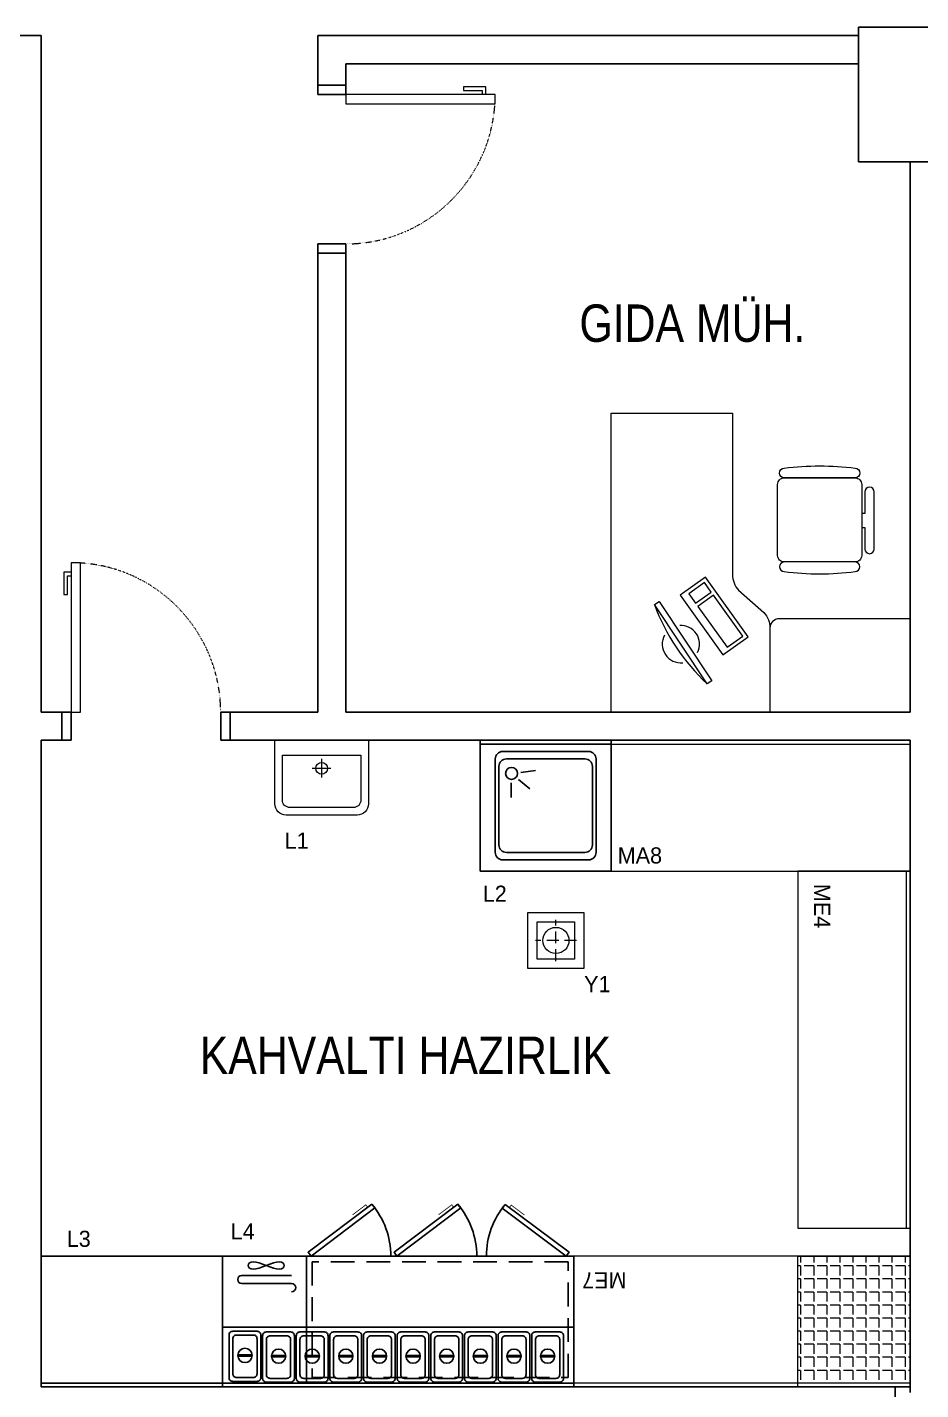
# Model space of a CAD drawing. Header units: millimetres. Extents: x -2535 to 6095, y 13368 to 17802.
# Drawn here: x 2292 to 2771, y 15232 to 15961 of the extents above; entities that cross this region are included whole.
import ezdxf
from ezdxf.enums import TextEntityAlignment as Align

# ---------------------------------------------------------------- set-up
doc = ezdxf.new("R2010")
doc.units = ezdxf.units.MM
for name, pattern in [('DASHED', [19.05, 12.7, -6.35]), ('DASHED2', [9.525, 6.35, -3.175]), ('DOT', [0.25, 0, -0.25])]:
    doc.linetypes.add(name, pattern=pattern)
for name, color, linetype, lineweight in [('-DWG_ANA', 7, 'Continuous', 0), ('-DWG_DETAY1', 7, 'Continuous', 0), ('BL-E', 32, 'Continuous', 0), ('BL-K', 42, 'Continuous', 0), ('KAPI', 32, 'Continuous', 0), ('kapi-acilis', 43, 'DOT', 0), ('NO', 7, 'Continuous', 0), ('PLAN', 253, 'Continuous', 0), ('Sktürk_MEVCUT EKİPMAN', 1, 'Continuous', 0), ('Sktürk_YAZI', 24, 'Continuous', 0), ('TEFRIS', 3, 'Continuous', 9), ('Yazı', 132, 'Continuous', 15), ('yerizg-a', 7, 'Continuous', 0), ('yerizg-b', 7, 'Continuous', 0), ('YRNO', 7, 'Continuous', 0)]:
    doc.layers.add(name, color=color, linetype=linetype, lineweight=lineweight)
for name, color, linetype in [('002 Çizgi', 7, 'Continuous'), ('S2000-002 Çizgi', 7, 'Continuous'), ('Soğuk Oda (Panel)', 155, 'Continuous')]:
    doc.layers.add(name, color=color, linetype=linetype)
doc.styles.add('Romans', font='romans.shx')
doc.styles.add('TAKSİM', font='GOTHIC.TTF', dxfattribs={"height": 20})
doc.styles.add('yazı', font='swissck.ttf')

# ---------------------------------------------------------------- blocks, each defined once
blk = doc.blocks.new('A$C394D138D')
at = {"layer": 'Sktürk_MEVCUT EKİPMAN', "color": 1}
for points in [[(0, 68), (160, 68), (160, 70), (0, 70)], [(0, 0), (160, 0), (160, 70), (0, 70)]]:
    blk.add_lwpolyline(points, close=True, dxfattribs=at)
at = {"layer": 'Sktürk_YAZI', "style": 'TAKSİM'}
blk.add_text('MA8', height=8.64, dxfattribs=at).set_placement((15.41, 4.06), align=Align.CENTER)
blk = doc.blocks.new('A$C08BD66B6')
at = {"layer": 'Sktürk_MEVCUT EKİPMAN', "color": 1}
for points in [[(0, 0), (191, 0), (191, 60), (0, 60)], [(0, 58), (191, 58), (191, 60), (0, 60)]]:
    blk.add_lwpolyline(points, close=True, dxfattribs=at)
at = {"layer": 'Sktürk_YAZI', "style": 'TAKSİM'}
blk.add_text('ME4', height=8.64, dxfattribs=at).set_placement((18.69, 8.68), align=Align.CENTER)
blk = doc.blocks.new('J-K109l')
at = {"layer": 'KAPI', "linetype": 'Continuous'}
blk.add_lwpolyline([(5, 10), (10, 10), (10, 90), (5, 90)], close=True, dxfattribs=at)
blk.add_lwpolyline([(5, 85), (1, 85), (1, 73), (3, 73), (3, 83), (5, 83)], dxfattribs=at)
at = {"layer": 'kapi-acilis', "linetype": 'DOT'}
blk.add_arc((5, 10), 80, 0, 90, dxfattribs=at)
blk = doc.blocks.new('90')
at = {"linetype": 'Continuous', "ltscale": 5}
for p, q in [((-5892.45, 16570.68), (-5892.45, 16555.68)), ((-5892.45, 16555.68), (-5887.45, 16555.68)), ((-5807.45, 16555.68), (-5802.45, 16555.68))]:
    blk.add_line(p, q, dxfattribs=at)
for points in [[(-5887.45, 16555.68), (-5887.45, 16570.68), (-5892.45, 16570.68), (-5892.45, 16555.68)], [(-5802.45, 16555.68), (-5802.45, 16570.68), (-5807.45, 16570.68), (-5807.45, 16555.68)]]:
    blk.add_lwpolyline(points, dxfattribs=at)
blk.add_blockref('J-K109l', (-5892.45, 16560.68), dxfattribs=at)
blk = doc.blocks.new('ja-omasa')
at = {"layer": 'TEFRIS', "color": 0, "ltscale": 5.5}
for points in [[(53.43, -81.79, -0.188232), (45, -85), (0, -85), (0, 0), (160, 0), (160, -65), (73.74, -65, 0.188232), (65.31, -68.21)], [(0, -160), (50, -160), (50, -90, 0.414214), (45, -85), (0, -85)], [(80.41, -92.64, -0.414214), (83.91, -89.14), (121.91, -89.14, -0.414214), (125.41, -92.64), (125.41, -130.64, -0.414214), (121.91, -134.14), (83.91, -134.14, -0.414214), (80.41, -130.64)]]:
    blk.add_lwpolyline(points, format="xyb", close=True, dxfattribs=at)
blk.add_lwpolyline([(59.3, -25.72), (16.86, -54), (15.2, -51.51), (57.64, -23.23)], close=True, dxfattribs=at)
at = {"layer": 'TEFRIS', "color": 0}
for points in [[(72.22, -50.47), (62.59, -37.02), (30.65, -59.89), (40.28, -73.34)], [(69.34, -50), (63.32, -41.59), (58.27, -45.2), (64.29, -53.61)], [(62.61, -54.81), (56.59, -46.4), (34.74, -62.05), (40.75, -70.46)]]:
    blk.add_lwpolyline(points, close=True, dxfattribs=at)
at = {"layer": 'TEFRIS', "color": 0, "ltscale": 5.5}
for points in [[(80.41, -130.64), (80.41, -92.64, 0.967919), (75.24, -92.64, 0.031561), (74.04, -111.64, 0.031561), (75.24, -130.64, 0.96946), (80.41, -130.64, 1.29063)], [(125.41, -130.64), (125.41, -92.64, -0.967919), (130.58, -92.64, -0.031561), (131.78, -111.64, -0.031561), (130.58, -130.64, -0.96946), (125.41, -130.64, -1.29063)], [(98.93, -134.14), (98.93, -135.83), (87.33, -135.83, 1), (87.33, -140.83), (117.89, -140.83, 1), (117.89, -135.83), (106.29, -135.83), (106.29, -134.14)]]:
    blk.add_lwpolyline(points, format="xyb", dxfattribs=at)
for centre, radius, start, end in [((95.68, -126.31), 109.88, 110.25756, 137.0969), ((36.42, -37.37), 10, 61.38177, 185.97268), ((36.42, -37.37), 10, 243.67723, 3.67723)]:
    blk.add_arc(centre, radius, start, end, dxfattribs=at)
blk = doc.blocks.new('A$C59A6314D')
at = {"layer": 'S2000-002 Çizgi'}
for p, q in [((21.66, 52.76), (29.47, 53.87)), ((16.52, 47.29), (16.52, 39.4)), ((20.43, 48.95), (26.53, 43.94))]:
    blk.add_line(p, q, dxfattribs=at)
for points in [[(0, 0), (70, 0), (70, 70), (0, 70)], [(0, 68), (70, 68), (70, 70), (0, 70)]]:
    blk.add_lwpolyline(points, close=True, dxfattribs=at)
for points in [[(12, 6), (58, 6, 0.414214), (62, 10), (62, 60, 0.414214), (58, 64), (12, 64, 0.414214), (8, 60), (8, 10, 0.414214)], [(14, 10), (56, 10, 0.414214), (60, 14), (60, 56, 0.414214), (56, 60), (14, 60, 0.414214), (10, 56), (10, 14, 0.414214)]]:
    blk.add_lwpolyline(points, format="xyb", close=True, dxfattribs=at)
blk.add_circle((16.71, 52.26), 3.19, dxfattribs=at)
blk = doc.blocks.new('A$C01E77913')
at = {"layer": 'S2000-002 Çizgi'}
for points in [[(2, 26.8), (15, 26.8, -0.414214), (17, 24.8), (17, 2, -0.414214), (15, 0), (2, 0, -0.414214), (0, 2), (0, 24.8, -0.414214)], [(4, 24.8), (13, 24.8, -0.414214), (15, 22.8), (15, 4, -0.414214), (13, 2), (4, 2, -0.414214), (2, 4), (2, 22.8, -0.414214)]]:
    blk.add_lwpolyline(points, format="xyb", close=True, dxfattribs=at)
blk.add_lwpolyline([(4.71, 14.27), (12.21, 14.27), (12.21, 13.52), (4.71, 13.52)], close=True, dxfattribs=at)
blk.add_circle((8.46, 13.87), 3.82, dxfattribs=at)
blk = doc.blocks.new('188-70-M')
at = {"layer": '002 Çizgi', "color": 7}
blk.add_line((47.58, -126.01), (47.58, 61.99), dxfattribs=at)
for points in [[(-48.08, 25.3), (-22.47, 59.53), (-20.42, 57.99), (-46.03, 23.76)], [(-20.42, -126.01), (49.58, -126.01), (49.58, 61.99), (-20.42, 61.99)], [(17.58, 61.99), (17.58, -126.02), (49.58, -126.02), (49.58, 61.99)], [(-48.23, -0.07), (-22.46, -34.18), (-20.42, -32.64), (-46.19, 1.48)], [(-48.23, -46.05), (-22.46, -80.16), (-20.42, -78.61), (-46.19, -44.5)], [(-17.39, -109.57), (-17.22, -108.11), (-16.77, -106.41), (-16.12, -104.55), (-15.39, -102.6), (-14.65, -100.65), (-14.01, -98.79), (-13.56, -97.09), (-13.39, -95.63), (-13.56, -94.48), (-14.01, -93.67), (-14.65, -93.18), (-15.39, -93.01), (-16.12, -93.18), (-16.77, -93.67), (-17.22, -94.48), (-17.39, -95.63), (-17.22, -97.09), (-16.77, -98.79), (-16.12, -100.65), (-15.39, -102.6), (-14.65, -104.55), (-14.01, -106.41), (-13.56, -108.11), (-13.39, -109.57), (-13.56, -110.72), (-14.01, -111.53), (-14.65, -112.02), (-15.39, -112.19), (-16.12, -112.02), (-16.77, -111.53), (-17.22, -110.72)]]:
    blk.add_lwpolyline(points, close=True, dxfattribs=at)
at = {"layer": '002 Çizgi', "color": 7, "linetype": 'DASHED'}
blk.add_lwpolyline([(44.58, -78.01), (44.58, 58.99), (-17.42, 58.99), (-17.42, -78.01)], close=True, dxfattribs=at)
at = {"layer": '002 Çizgi', "color": 7, "const_width": 0.427}
for points in [[(-46.4, 27.55), (-47.72, 28.54), (-43.49, 34.19), (-42.41, 35.64)], [(-46.54, -2.32), (-47.86, -3.31), (-43.6, -8.95), (-42.51, -10.39)], [(-46.54, -48.29), (-47.86, -49.29), (-43.6, -54.92), (-42.51, -56.37)]]:
    blk.add_lwpolyline(points, dxfattribs=at)
at = {"layer": '002 Çizgi', "color": 7}
blk.add_lwpolyline([(47.58, -81.01), (-20.42, -81.01)], dxfattribs=at)
for points in [[(-5.74, -115.68), (-5.74, -89.01, -1), (-1.39, -89.01)], [(-10.08, -89.01), (-10.08, -115.68, 1), (-5.74, -115.68)]]:
    blk.add_lwpolyline(points, format="xyb", dxfattribs=at)
for centre, start, end in [((-20.42, 57.99), 229.75503, 270), ((-20.42, -32.64), 90, 130.50921), ((-20.42, -78.61), 90, 130.50921)]:
    blk.add_arc(centre, 42.75, start, end, dxfattribs=at)
at = {"layer": '002 Çizgi', "color": 7, "xscale": -1, "rotation": 90}
for p in [(46.98, 56.48), (46.98, 38.48), (46.98, 20.48), (46.98, 2.48), (46.98, -15.52), (46.98, -33.52), (46.98, -51.52), (46.98, -69.52), (46.98, -87.52), (46.59, -105.52)]:
    blk.add_blockref('A$C01E77913', p, dxfattribs=at)
blk = doc.blocks.new('EEN100')
at = {"layer": '-DWG_ANA', "color": 0}
blk.add_lwpolyline([(0, 0), (50, 0), (50, -34, -0.414214), (44, -40), (6, -40, -0.414214), (0, -34)], format="xyb", close=True, dxfattribs=at)
at = {"layer": '-DWG_DETAY1', "color": 0}
blk.add_lwpolyline([(4, -8), (46, -8), (46, -32, -0.414214), (42, -36), (8, -36, -0.414214), (4, -32)], format="xyb", close=True, dxfattribs=at)
for points in [[(25, -10), (25, -20)], [(20, -15), (30, -15)]]:
    blk.add_lwpolyline(points, dxfattribs=at)
blk.add_circle((25, -15), 3.16, dxfattribs=at)
at = {"layer": 'NO', "linetype": 'Continuous', "style": 'Romans', "width": 0.8}
blk.add_attdef('NO', text='', height=10, dxfattribs=at).set_placement((24.5, -50), align=Align.MIDDLE)
blk = doc.blocks.new('A$C4D260EBE')
at = {"layer": 'Sktürk_MEVCUT EKİPMAN'}
h = blk.add_hatch(dxfattribs=at)
h.set_pattern_fill('ANGLE', color=1, angle=180)
h.set_pattern_definition([(180, (-1910.768, 14844.221), (-9e-16, -6.985), [5.08, -1.905]), (270, (-1910.768, 14844.221), (6.985, -1e-15), [5.08, -1.905])])
h.paths.add_polyline_path([(120, 2), (180, 2), (180, 70), (120, 70)])
at = {"layer": 'Sktürk_MEVCUT EKİPMAN', "color": 1}
for points in [[(180, 70), (0, 70), (0, 0), (180, 0)], [(120, 70), (180, 70), (180, 0), (120, 0)], [(180, 2), (0, 2), (0, 0), (180, 0)]]:
    blk.add_lwpolyline(points, close=True, dxfattribs=at)
at = {"layer": 'Sktürk_YAZI', "style": 'TAKSİM'}
blk.add_text('ME7', height=8.64, rotation=180, dxfattribs=at).set_placement((16.41, 61.32), align=Align.CENTER)
blk = doc.blocks.new('Y-SIFON')
at = {"layer": 'yerizg-a', "color": 0, "linetype": 'Continuous'}
blk.add_circle((0, 0), 7, dxfattribs=at)
at = {"layer": 'yerizg-b', "color": 0, "linetype": 'DASHED2'}
for points in [[(0, 11), (0, -11)], [(-11, 0), (11, 0)]]:
    blk.add_lwpolyline(points, dxfattribs=at)
blk = doc.blocks.new('1BS-YK33A')
at = {"layer": 'yerizg-a', "color": 0}
blk.add_lwpolyline([(0, 0), (30, 0), (30, -30), (0, -30)], close=True, dxfattribs=at)
at = {"layer": 'yerizg-b', "color": 0}
blk.add_lwpolyline([(5, -5), (24.99, -5), (24.99, -25), (5, -25)], close=True, dxfattribs=at)
at = {"layer": 'PLAN', "color": 0, "linetype": 'Continuous'}
blk.add_blockref('Y-SIFON', (15, -15), dxfattribs=at)
at = {"layer": 'YRNO', "linetype": 'Continuous', "style": 'Romans', "width": 0.8}
blk.add_attdef('YRNO', text='', height=10, dxfattribs=at).set_placement((16, -40), align=Align.MIDDLE)

msp = doc.modelspace()

# ---------------------------------------------------------------- linework, layer by layer
for p, q in [((2810.368, 15960.996), (2738.368, 15960.996)), ((2299.868, 15956.496), (2284.868, 15956.496)), ((2299.868, 15956.496), (2299.868, 15594.496)), ((2737.368, 15956.496), (2447.868, 15956.496)), ((2447.868, 15956.496), (2447.868, 15930.083)), ((2737.368, 15941.496), (2462.868, 15941.496)), ((2462.868, 15941.496), (2462.868, 15930.083)), ((2764.868, 15888.996), (2764.868, 15594.496)), ((2447.868, 15840.083), (2447.868, 15594.496)), ((2462.868, 15840.083), (2462.868, 15594.496)), ((2310.921, 15594.496), (2299.868, 15594.496)), ((2400.921, 15594.496), (2447.868, 15594.496)), ((2462.868, 15594.496), (2764.868, 15594.496)), ((2299.868, 15579.496), (2299.868, 15233.496)), ((2310.921, 15579.496), (2299.868, 15579.496)), ((2764.868, 15579.496), (2400.921, 15579.496)), ((2764.868, 15233.496), (2299.868, 15233.496)), ((2756.896, 15233.496), (2756.896, 14467.996))]:
    msp.add_line(p, q)
at = {"layer": 'S2000-002 Çizgi'}
msp.add_line((2764.868, 15579.496), (2764.868, 15230.496), dxfattribs=at)
for points in [[(2299.868, 15303.496), (2396.868, 15303.496), (2396.868, 15233.496), (2299.868, 15233.496)], [(2396.868, 15235.496), (2299.868, 15235.496), (2299.868, 15233.496), (2396.868, 15233.496)]]:
    msp.add_lwpolyline(points, close=True, dxfattribs=at)
at = {"layer": 'Soğuk Oda (Panel)', "color": 1}
for p, q in [((2462.868, 15930.083), (2447.868, 15930.083)), ((2462.868, 15840.083), (2447.868, 15840.083)), ((2454.419, 15840.083), (2462.868, 15840.083)), ((2310.921, 15588.684), (2310.921, 15594.496)), ((2310.921, 15594.496), (2310.921, 15579.496)), ((2400.921, 15594.496), (2400.921, 15579.496)), ((2400.921, 15594.496), (2400.921, 15579.496))]:
    msp.add_line(p, q, dxfattribs=at)
at = {"layer": 'Soğuk Oda (Panel)', "color": 0}
msp.add_lwpolyline([(2810.368, 15960.996), (2810.368, 15888.996), (2737.368, 15888.996), (2737.368, 15960.996)], close=True, dxfattribs=at)

# ---------------------------------------------------------------- block references
at = {"linetype": 'Continuous', "ltscale": 5, "rotation": 89.99999999999997}
msp.add_blockref('ja-omasa', (2604.868, 15594.496), dxfattribs=at)
at = {"layer": 'BL-E', "linetype": 'Continuous', "ltscale": 5}
msp.add_blockref('EEN100', (2424.942, 15579.496), dxfattribs=at)
at = {"layer": 'BL-K', "linetype": 'Continuous', "ltscale": 5, "rotation": 180}
msp.add_blockref('1BS-YK33A', (2590.339, 15457.393), dxfattribs=at)
at = {"layer": 'S2000-002 Çizgi'}
for name, p in [('A$C59A6314D', (2534.868, 15509.496)), ('A$C4D260EBE', (2584.868, 15233.496))]:
    msp.add_blockref(name, p, dxfattribs=at)
at = {"layer": 'S2000-002 Çizgi', "rotation": 270}
msp.add_blockref('188-70-M', (2522.88, 15283.079), dxfattribs=at)
at = {"layer": 'Sktürk_MEVCUT EKİPMAN', "color": 1}
msp.add_blockref('A$C394D138D', (2604.868, 15509.496), dxfattribs=at)
at = {"layer": 'Sktürk_MEVCUT EKİPMAN', "color": 1, "rotation": 270}
msp.add_blockref('A$C08BD66B6', (2704.868, 15509.496), dxfattribs=at)
at = {"layer": 'Soğuk Oda (Panel)', "color": 1, "rotation": 270}
msp.add_blockref('90', (-14107.814, 10037.637), dxfattribs=at)
at = {"layer": 'Soğuk Oda (Panel)', "color": 1}
msp.add_blockref('90', (8203.367, -976.186), dxfattribs=at)

# ---------------------------------------------------------------- texts
at = {"style": 'TAKSİM'}
for s, p in [('L1', (2436.525, 15521.471)), ('L2', (2542.606, 15493.086)), ('Y1', (2597.508, 15444.713, 0)), ('L3', (2319.938, 15308.433)), ('L4', (2407.676, 15312.419))]:
    msp.add_text(s, height=8.64, dxfattribs=at).set_placement(p, align=Align.CENTER)
at = {"layer": 'Yazı', "color": 0, "style": 'yazı'}
for s, p in [('GIDA MÜH.', (2587.911, 15792.678)), ('KAHVALTI HAZIRLIK', (2384.675, 15400.924))]:
    msp.add_text(s, height=20, dxfattribs=at).set_placement(p)

doc.saveas('drawing.dxf')
